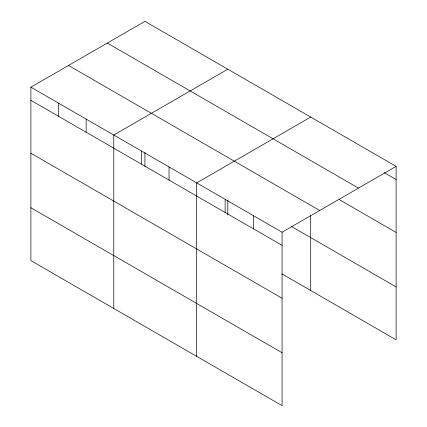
<?xml version="1.0" encoding="UTF-8"?>
<svg xmlns="http://www.w3.org/2000/svg" width="427" height="427" viewBox="0 0 427 427"><rect width="100%" height="100%" fill="white"/><g stroke="black" fill="none" stroke-linecap="round" stroke-linejoin="round"><path stroke-width="0.64" d="M282.082 298.254L282.082 232.213L30.888 87.183L30.888 260.625L282.082 405.65L282.082 298.254L30.888 153.224M281.921 273.888L396.112 339.817L396.112 166.375L144.918 21.35L30.888 87.183M227.81 69.211L113.779 135.044L113.779 308.481M310.707 117.067L196.676 182.905L196.676 356.342M282.082 232.213L396.112 166.375M384.156 172.615L396.112 179.521M107.284 43.074L358.483 188.104M339.177 199.542L396.112 232.416M68.517 65.459L319.716 210.49M291.71 226.641L396.112 286.917M30.888 100.329L282.082 245.354M30.888 207.725L282.082 352.75M310.707 215.672L310.707 290.504M253.617 215.774L253.617 228.92M227.81 200.327L227.81 214.877M225.146 199.34L225.146 212.481M169.044 166.952L169.044 180.093M144.918 152.471L144.918 166.354M141.412 150.998L141.412 164.139M86.147 119.09L86.147 132.231M58.515 103.137L58.515 116.277"/></g></svg>
